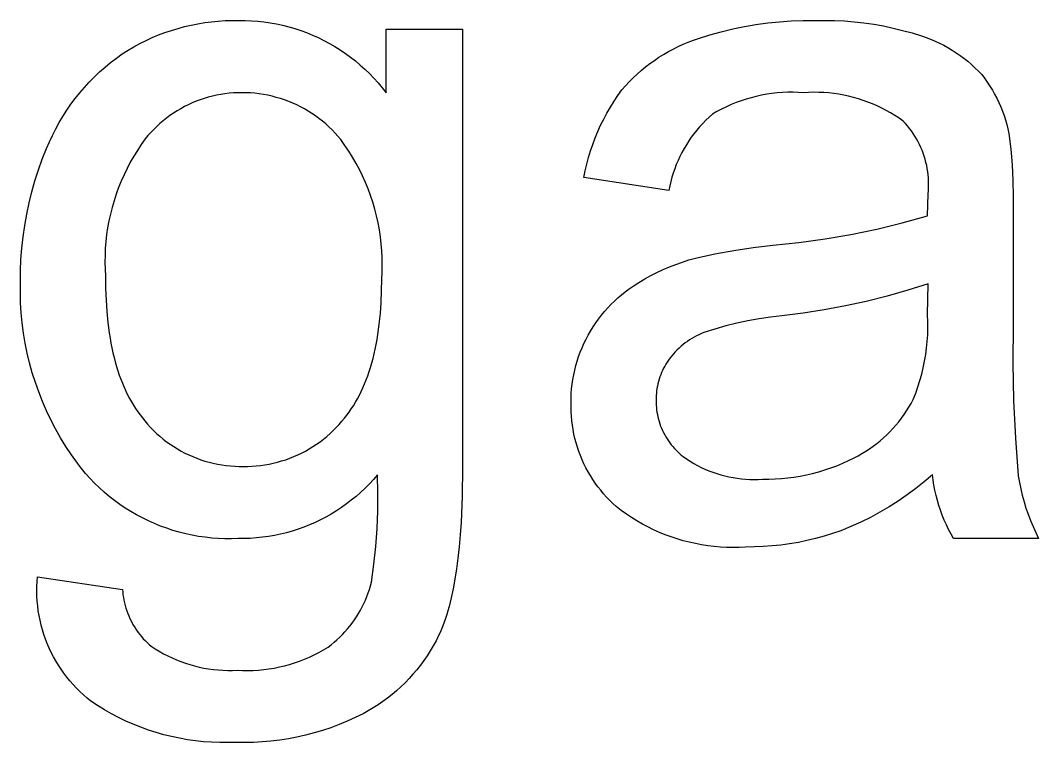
# Model space of a CAD drawing. Header units: millimetres. Extents: x 0 to 4030, y 0 to 2816.
# Drawn here: x 3199.38 to 3240.81, y 169.07 to 198.48 of the extents above; entities that cross this region are included whole.
import ezdxf

# ---------------------------------------------------------------- set-up
doc = ezdxf.new("R2010")
doc.units = ezdxf.units.MM
doc.header["$MEASUREMENT"] = 0
doc.layers.add('Domyślny', color=7, linetype='Continuous', true_color=0x000000)

msp = doc.modelspace()

# ---------------------------------------------------------------- linework, layer by layer
at = {"layer": 'Domyślny'}
for p, q in [((3207.155, 198.429), (3207.432, 198.455)), ((3207.432, 198.455), (3207.71, 198.472)), ((3207.71, 198.472), (3207.988, 198.48)), ((3207.988, 198.48), (3208.266, 198.478)), ((3208.266, 198.478), (3208.523, 198.478)), ((3208.523, 198.478), (3208.779, 198.468)), ((3208.779, 198.468), (3209.035, 198.449)), ((3209.035, 198.449), (3209.29, 198.422)), ((3230.261, 198.43), (3230.741, 198.463)), ((3230.741, 198.463), (3231.221, 198.479)), ((3231.221, 198.479), (3231.702, 198.478)), ((3231.702, 198.478), (3232.103, 198.485)), ((3232.103, 198.485), (3232.503, 198.478)), ((3232.503, 198.478), (3232.903, 198.459)), ((3232.903, 198.459), (3233.302, 198.427)), ((3205.262, 197.988), (3205.526, 198.078)), ((3205.526, 198.078), (3205.792, 198.159)), ((3205.792, 198.159), (3206.06, 198.232)), ((3206.06, 198.232), (3206.331, 198.295)), ((3206.331, 198.295), (3206.604, 198.349)), ((3206.604, 198.349), (3206.879, 198.394)), ((3206.879, 198.394), (3207.155, 198.429)), ((3209.29, 198.422), (3209.543, 198.385)), ((3209.543, 198.385), (3209.796, 198.34)), ((3209.796, 198.34), (3210.046, 198.286)), ((3210.046, 198.286), (3210.295, 198.223)), ((3210.295, 198.223), (3210.541, 198.152)), ((3210.541, 198.152), (3210.785, 198.072)), ((3210.785, 198.072), (3211.026, 197.984)), ((3214.254, 195.539), (3214.254, 198.132)), ((3214.254, 198.132), (3217.366, 198.132)), ((3217.366, 198.132), (3217.366, 180.27)), ((3227.431, 197.891), (3227.894, 198.021)), ((3227.894, 198.021), (3228.361, 198.136)), ((3228.361, 198.136), (3228.832, 198.234)), ((3228.832, 198.234), (3229.306, 198.316)), ((3229.306, 198.316), (3229.782, 198.381)), ((3229.782, 198.381), (3230.261, 198.43)), ((3233.302, 198.427), (3233.7, 198.383)), ((3233.7, 198.383), (3234.096, 198.326)), ((3234.096, 198.326), (3234.49, 198.256)), ((3234.49, 198.256), (3234.882, 198.173)), ((3234.882, 198.173), (3235.271, 198.078)), ((3235.271, 198.078), (3235.657, 197.971)), ((3204.244, 197.541), (3204.493, 197.665)), ((3204.493, 197.665), (3204.746, 197.782)), ((3204.746, 197.782), (3205.002, 197.889)), ((3205.002, 197.889), (3205.262, 197.988)), ((3211.026, 197.984), (3211.263, 197.887)), ((3211.263, 197.887), (3211.497, 197.782)), ((3211.497, 197.782), (3211.727, 197.669)), ((3211.727, 197.669), (3211.953, 197.548)), ((3226.551, 197.594), (3226.761, 197.673)), ((3226.761, 197.673), (3226.973, 197.745)), ((3226.973, 197.745), (3227.431, 197.891)), ((3235.657, 197.971), (3236.039, 197.851)), ((3236.039, 197.851), (3236.225, 197.788)), ((3236.225, 197.788), (3236.408, 197.717)), ((3236.408, 197.717), (3236.589, 197.641)), ((3236.589, 197.641), (3236.768, 197.558)), ((3203.524, 197.118), (3203.759, 197.267)), ((3203.759, 197.267), (3203.999, 197.408)), ((3203.999, 197.408), (3204.244, 197.541)), ((3211.953, 197.548), (3212.175, 197.42)), ((3212.175, 197.42), (3212.392, 197.283)), ((3212.392, 197.283), (3212.604, 197.139)), ((3225.548, 197.098), (3225.742, 197.21)), ((3225.742, 197.21), (3225.939, 197.316)), ((3225.939, 197.316), (3226.14, 197.415)), ((3226.14, 197.415), (3226.344, 197.508)), ((3226.344, 197.508), (3226.551, 197.594)), ((3236.768, 197.558), (3236.943, 197.47)), ((3236.943, 197.47), (3237.115, 197.375)), ((3237.115, 197.375), (3237.284, 197.274)), ((3237.284, 197.274), (3237.449, 197.168)), ((3203.051, 196.767), (3203.285, 196.947)), ((3203.285, 196.947), (3203.524, 197.118)), ((3212.604, 197.139), (3212.811, 196.988)), ((3212.811, 196.988), (3213.013, 196.83)), ((3213.013, 196.83), (3213.209, 196.664)), ((3224.99, 196.724), (3225.172, 196.855)), ((3225.172, 196.855), (3225.358, 196.979)), ((3225.358, 196.979), (3225.548, 197.098)), ((3237.449, 197.168), (3237.611, 197.056)), ((3237.611, 197.056), (3237.768, 196.939)), ((3237.768, 196.939), (3237.922, 196.816)), ((3237.922, 196.816), (3238.071, 196.688)), ((3202.39, 196.182), (3202.604, 196.385)), ((3202.604, 196.385), (3202.824, 196.58)), ((3202.824, 196.58), (3203.051, 196.767)), ((3213.209, 196.664), (3213.399, 196.492)), ((3213.399, 196.492), (3213.583, 196.314)), ((3224.472, 196.296), (3224.64, 196.444)), ((3224.64, 196.444), (3224.813, 196.587)), ((3224.813, 196.587), (3224.99, 196.724)), ((3238.071, 196.688), (3238.216, 196.555)), ((3238.216, 196.555), (3238.356, 196.417)), ((3238.356, 196.417), (3238.491, 196.275)), ((3201.984, 195.755), (3202.184, 195.972)), ((3202.184, 195.972), (3202.39, 196.182)), ((3213.583, 196.314), (3213.761, 196.129)), ((3213.761, 196.129), (3213.932, 195.938)), ((3223.999, 195.82), (3224.152, 195.984)), ((3224.152, 195.984), (3224.309, 196.143)), ((3224.309, 196.143), (3224.472, 196.296)), ((3238.491, 196.275), (3238.607, 196.124)), ((3238.607, 196.124), (3238.717, 195.968)), ((3238.717, 195.968), (3238.822, 195.81)), ((3201.793, 195.532), (3201.984, 195.755)), ((3208.22, 195.536), (3208.046, 195.528)), ((3208.393, 195.539), (3208.22, 195.536)), ((3208.57, 195.536), (3208.393, 195.539)), ((3208.747, 195.527), (3208.57, 195.536)), ((3213.932, 195.938), (3214.096, 195.741)), ((3214.096, 195.741), (3214.254, 195.539)), ((3223.688, 195.423), (3223.852, 195.651)), ((3223.852, 195.651), (3223.999, 195.82)), ((3230.383, 195.544), (3230.168, 195.527)), ((3230.598, 195.554), (3230.383, 195.544)), ((3230.813, 195.556), (3230.598, 195.554)), ((3231.028, 195.551), (3230.813, 195.556)), ((3231.243, 195.539), (3231.028, 195.551)), ((3231.448, 195.55), (3231.243, 195.539)), ((3231.653, 195.555), (3231.448, 195.55)), ((3231.858, 195.553), (3231.653, 195.555)), ((3232.063, 195.544), (3231.858, 195.553)), ((3232.267, 195.528), (3232.063, 195.544)), ((3238.822, 195.81), (3238.922, 195.647)), ((3238.922, 195.647), (3239.016, 195.481)), ((3201.433, 195.065), (3201.609, 195.302)), ((3201.609, 195.302), (3201.793, 195.532)), ((3206.369, 195.12), (3206.211, 195.048)), ((3206.529, 195.187), (3206.369, 195.12)), ((3206.691, 195.248), (3206.529, 195.187)), ((3206.856, 195.303), (3206.691, 195.248)), ((3207.022, 195.353), (3206.856, 195.303)), ((3207.19, 195.397), (3207.022, 195.353)), ((3207.359, 195.435), (3207.19, 195.397)), ((3207.53, 195.467), (3207.359, 195.435)), ((3207.701, 195.493), (3207.53, 195.467)), ((3207.874, 195.514), (3207.701, 195.493)), ((3208.046, 195.528), (3207.874, 195.514)), ((3208.923, 195.513), (3208.747, 195.527)), ((3209.099, 195.492), (3208.923, 195.513)), ((3209.274, 195.465), (3209.099, 195.492)), ((3209.448, 195.432), (3209.274, 195.465)), ((3209.621, 195.394), (3209.448, 195.432)), ((3209.792, 195.349), (3209.621, 195.394)), ((3209.962, 195.299), (3209.792, 195.349)), ((3210.13, 195.242), (3209.962, 195.299)), ((3210.296, 195.18), (3210.13, 195.242)), ((3210.459, 195.113), (3210.296, 195.18)), ((3223.384, 194.952), (3223.532, 195.19)), ((3223.532, 195.19), (3223.688, 195.423)), ((3228.498, 195.133), (3228.299, 195.052)), ((3228.7, 195.207), (3228.498, 195.133)), ((3228.905, 195.274), (3228.7, 195.207)), ((3229.111, 195.334), (3228.905, 195.274)), ((3229.32, 195.387), (3229.111, 195.334)), ((3229.53, 195.433), (3229.32, 195.387)), ((3229.742, 195.472), (3229.53, 195.433)), ((3229.955, 195.503), (3229.742, 195.472)), ((3230.168, 195.527), (3229.955, 195.503)), ((3232.471, 195.505), (3232.267, 195.528)), ((3232.674, 195.475), (3232.471, 195.505)), ((3232.876, 195.439), (3232.674, 195.475)), ((3233.076, 195.396), (3232.876, 195.439)), ((3233.275, 195.346), (3233.076, 195.396)), ((3233.473, 195.289), (3233.275, 195.346)), ((3233.668, 195.226), (3233.473, 195.289)), ((3233.861, 195.157), (3233.668, 195.226)), ((3234.051, 195.081), (3233.861, 195.157)), ((3239.016, 195.481), (3239.104, 195.313)), ((3239.104, 195.313), (3239.186, 195.141)), ((3239.186, 195.141), (3239.263, 194.966)), ((3201.107, 194.575), (3201.266, 194.823)), ((3201.266, 194.823), (3201.433, 195.065)), ((3205.608, 194.706), (3205.465, 194.607)), ((3205.754, 194.799), (3205.608, 194.706)), ((3205.904, 194.887), (3205.754, 194.799)), ((3206.056, 194.97), (3205.904, 194.887)), ((3206.211, 195.048), (3206.056, 194.97)), ((3210.62, 195.039), (3210.459, 195.113)), ((3210.779, 194.961), (3210.62, 195.039)), ((3210.935, 194.876), (3210.779, 194.961)), ((3211.088, 194.787), (3210.935, 194.876)), ((3211.237, 194.692), (3211.088, 194.787)), ((3223.111, 194.462), (3223.243, 194.709)), ((3223.243, 194.709), (3223.384, 194.952)), ((3227.719, 194.769), (3227.532, 194.662)), ((3227.909, 194.87), (3227.719, 194.769)), ((3228.102, 194.964), (3227.909, 194.87)), ((3228.299, 195.052), (3228.102, 194.964)), ((3234.239, 194.998), (3234.051, 195.081)), ((3234.424, 194.91), (3234.239, 194.998)), ((3234.606, 194.815), (3234.424, 194.91)), ((3234.784, 194.714), (3234.606, 194.815)), ((3234.96, 194.608), (3234.784, 194.714)), ((3239.263, 194.966), (3239.333, 194.789)), ((3239.333, 194.789), (3239.397, 194.61)), ((3200.815, 194.064), (3200.956, 194.322)), ((3200.956, 194.322), (3201.107, 194.575)), ((3205.19, 194.396), (3205.058, 194.283)), ((3205.325, 194.504), (3205.19, 194.396)), ((3205.465, 194.607), (3205.325, 194.504)), ((3211.383, 194.593), (3211.237, 194.692)), ((3211.526, 194.488), (3211.383, 194.593)), ((3211.665, 194.378), (3211.526, 194.488)), ((3211.801, 194.264), (3211.665, 194.378)), ((3222.986, 194.211), (3223.111, 194.462)), ((3227.265, 194.415), (3227.137, 194.285)), ((3227.396, 194.541), (3227.265, 194.415)), ((3227.532, 194.662), (3227.396, 194.541)), ((3235.131, 194.495), (3234.96, 194.608)), ((3235.299, 194.377), (3235.131, 194.495)), ((3235.386, 194.282), (3235.299, 194.377)), ((3239.397, 194.61), (3239.455, 194.429)), ((3239.455, 194.429), (3239.507, 194.246)), ((3200.682, 193.801), (3200.815, 194.064)), ((3204.686, 193.919), (3204.571, 193.789)), ((3204.806, 194.045), (3204.686, 193.919)), ((3204.93, 194.166), (3204.806, 194.045)), ((3205.058, 194.283), (3204.93, 194.166)), ((3211.932, 194.145), (3211.801, 194.264)), ((3212.059, 194.022), (3211.932, 194.145)), ((3212.182, 193.894), (3212.059, 194.022)), ((3212.3, 193.763), (3212.182, 193.894)), ((3222.763, 193.696), (3222.871, 193.955)), ((3222.871, 193.955), (3222.986, 194.211)), ((3226.896, 194.012), (3226.783, 193.87)), ((3227.014, 194.151), (3226.896, 194.012)), ((3227.137, 194.285), (3227.014, 194.151)), ((3235.471, 194.185), (3235.386, 194.282)), ((3235.551, 194.084), (3235.471, 194.185)), ((3235.629, 193.981), (3235.551, 194.084)), ((3235.702, 193.875), (3235.629, 193.981)), ((3239.507, 194.246), (3239.553, 194.061)), ((3239.553, 194.061), (3239.592, 193.874)), ((3200.444, 193.262), (3200.558, 193.534)), ((3200.558, 193.534), (3200.682, 193.801)), ((3204.461, 193.655), (3204.296, 193.425)), ((3204.571, 193.789), (3204.461, 193.655)), ((3212.414, 193.627), (3212.3, 193.763)), ((3212.583, 193.394), (3212.414, 193.627)), ((3222.664, 193.434), (3222.763, 193.696)), ((3226.571, 193.574), (3226.473, 193.42)), ((3226.674, 193.724), (3226.571, 193.574)), ((3226.783, 193.87), (3226.674, 193.724)), ((3235.772, 193.767), (3235.702, 193.875)), ((3235.838, 193.656), (3235.772, 193.767)), ((3235.901, 193.543), (3235.838, 193.656)), ((3235.959, 193.428), (3235.901, 193.543)), ((3239.592, 193.874), (3239.669, 193.237)), ((3200.272, 192.829), (3200.444, 193.262)), ((3204.139, 193.189), (3203.991, 192.948)), ((3204.296, 193.425), (3204.139, 193.189)), ((3212.744, 193.155), (3212.583, 193.394)), ((3212.896, 192.911), (3212.744, 193.155)), ((3222.493, 192.9), (3222.574, 193.168)), ((3222.574, 193.168), (3222.664, 193.434)), ((3226.292, 193.104), (3226.21, 192.942)), ((3226.38, 193.264), (3226.292, 193.104)), ((3226.473, 193.42), (3226.38, 193.264)), ((3236.013, 193.311), (3235.959, 193.428)), ((3236.063, 193.192), (3236.013, 193.311)), ((3236.109, 193.071), (3236.063, 193.192)), ((3236.151, 192.949), (3236.109, 193.071)), ((3239.669, 193.237), (3239.726, 192.598)), ((3200.115, 192.391), (3200.272, 192.829)), ((3203.851, 192.703), (3203.719, 192.452)), ((3203.991, 192.948), (3203.851, 192.703)), ((3213.041, 192.662), (3212.896, 192.911)), ((3213.176, 192.408), (3213.041, 192.662)), ((3222.42, 192.629), (3222.493, 192.9)), ((3226.134, 192.777), (3226.063, 192.609)), ((3226.21, 192.942), (3226.134, 192.777)), ((3236.188, 192.826), (3236.151, 192.949)), ((3236.221, 192.701), (3236.188, 192.826)), ((3236.25, 192.576), (3236.221, 192.701)), ((3199.972, 191.948), (3200.115, 192.391)), ((3203.719, 192.452), (3203.595, 192.197)), ((3213.303, 192.15), (3213.176, 192.408)), ((3222.303, 192.08), (3222.357, 192.355)), ((3222.357, 192.355), (3222.42, 192.629)), ((3225.938, 192.267), (3225.885, 192.093)), ((3225.998, 192.439), (3225.938, 192.267)), ((3226.063, 192.609), (3225.998, 192.439)), ((3236.275, 192.449), (3236.25, 192.576)), ((3236.295, 192.321), (3236.275, 192.449)), ((3236.31, 192.193), (3236.295, 192.321)), ((3239.726, 192.598), (3239.761, 191.958)), ((3199.845, 191.5), (3199.972, 191.948)), ((3203.481, 191.939), (3203.375, 191.676)), ((3203.595, 192.197), (3203.481, 191.939)), ((3213.421, 191.887), (3213.303, 192.15)), ((3213.53, 191.62), (3213.421, 191.887)), ((3225.761, 191.561), (3222.303, 192.08)), ((3225.838, 191.917), (3225.796, 191.74)), ((3225.885, 192.093), (3225.838, 191.917)), ((3236.321, 192.065), (3236.31, 192.193)), ((3236.328, 191.936), (3236.321, 192.065)), ((3236.327, 191.678), (3236.33, 191.807)), ((3236.33, 191.807), (3236.328, 191.936)), ((3239.761, 191.958), (3239.775, 191.317)), ((3199.733, 191.048), (3199.845, 191.5)), ((3203.278, 191.41), (3203.19, 191.141)), ((3203.375, 191.676), (3203.278, 191.41)), ((3213.63, 191.35), (3213.53, 191.62)), ((3225.796, 191.74), (3225.761, 191.561)), ((3236.29, 190.524), (3236.309, 191.421)), ((3236.309, 191.421), (3236.32, 191.549)), ((3236.32, 191.549), (3236.327, 191.678)), ((3199.636, 190.592), (3199.733, 191.048)), ((3203.19, 191.141), (3203.111, 190.869)), ((3213.721, 191.077), (3213.63, 191.35)), ((3213.802, 190.801), (3213.721, 191.077)), ((3239.775, 191.317), (3239.768, 190.675)), ((3199.555, 190.134), (3199.636, 190.592)), ((3203.041, 190.595), (3202.981, 190.318)), ((3203.111, 190.869), (3203.041, 190.595)), ((3213.873, 190.522), (3213.802, 190.801)), ((3239.768, 190.675), (3239.768, 186.077)), ((3202.981, 190.318), (3202.93, 190.04)), ((3213.935, 190.241), (3213.873, 190.522)), ((3213.988, 189.958), (3213.935, 190.241)), ((3234.218, 189.988), (3235.258, 190.239)), ((3235.258, 190.239), (3236.29, 190.524)), ((3199.489, 189.672), (3199.555, 190.134)), ((3202.889, 189.76), (3202.857, 189.479)), ((3202.93, 190.04), (3202.889, 189.76)), ((3214.03, 189.673), (3213.988, 189.958)), ((3232.114, 189.589), (3233.169, 189.771)), ((3233.169, 189.771), (3234.218, 189.988)), ((3199.439, 189.209), (3199.489, 189.672)), ((3202.857, 189.479), (3202.835, 189.197)), ((3214.063, 189.387), (3214.03, 189.673)), ((3214.086, 189.1), (3214.063, 189.387)), ((3229.198, 189.233), (3229.989, 189.327)), ((3229.989, 189.327), (3231.054, 189.44)), ((3231.054, 189.44), (3232.114, 189.589)), ((3199.404, 188.745), (3199.439, 189.209)), ((3202.822, 188.914), (3202.819, 188.631)), ((3202.835, 189.197), (3202.822, 188.914)), ((3214.1, 188.812), (3214.086, 189.1)), ((3226.847, 188.803), (3227.626, 188.971)), ((3227.626, 188.971), (3228.41, 189.115)), ((3228.41, 189.115), (3229.198, 189.233)), ((3199.385, 188.28), (3199.404, 188.745)), ((3202.819, 188.631), (3202.825, 188.348)), ((3214.097, 188.236), (3214.103, 188.524)), ((3214.103, 188.524), (3214.1, 188.812)), ((3225.787, 188.446), (3226.048, 188.548)), ((3226.048, 188.548), (3226.312, 188.642)), ((3226.312, 188.642), (3226.578, 188.727)), ((3226.578, 188.727), (3226.847, 188.803)), ((3199.382, 187.814), (3199.385, 188.28)), ((3202.825, 188.348), (3202.841, 188.065)), ((3214.081, 187.949), (3214.097, 188.236)), ((3224.783, 187.957), (3225.028, 188.091)), ((3225.028, 188.091), (3225.277, 188.218)), ((3225.277, 188.218), (3225.53, 188.336)), ((3225.53, 188.336), (3225.787, 188.446)), ((3199.379, 187.4), (3199.382, 187.814)), ((3202.841, 188.065), (3202.847, 187.569)), ((3214.074, 187.465), (3214.081, 187.949)), ((3224.146, 187.552), (3224.306, 187.664)), ((3224.306, 187.664), (3224.542, 187.814)), ((3224.542, 187.814), (3224.783, 187.957)), ((3236.309, 187.757), (3235.479, 187.493)), ((3236.29, 186.493), (3236.309, 187.757)), ((3199.389, 186.987), (3199.379, 187.4)), ((3202.847, 187.569), (3202.866, 187.09)), ((3214.055, 186.997), (3214.074, 187.465)), ((3223.689, 187.186), (3223.837, 187.313)), ((3223.837, 187.313), (3223.99, 187.435)), ((3223.99, 187.435), (3224.146, 187.552)), ((3234.64, 187.254), (3233.795, 187.042)), ((3235.479, 187.493), (3234.64, 187.254)), ((3199.415, 186.574), (3199.389, 186.987)), ((3202.866, 187.09), (3202.897, 186.628)), ((3214.024, 186.545), (3214.055, 186.997)), ((3223.273, 186.774), (3223.407, 186.916)), ((3223.407, 186.916), (3223.546, 187.053)), ((3223.546, 187.053), (3223.689, 187.186)), ((3232.943, 186.856), (3232.086, 186.696)), ((3233.795, 187.042), (3232.943, 186.856)), ((3199.454, 186.162), (3199.415, 186.574)), ((3202.897, 186.628), (3202.941, 186.183)), ((3213.979, 186.11), (3214.024, 186.545)), ((3222.901, 186.322), (3223.02, 186.477)), ((3223.02, 186.477), (3223.144, 186.628)), ((3223.144, 186.628), (3223.273, 186.774)), ((3230.36, 186.458), (3229.897, 186.404)), ((3231.225, 186.563), (3230.36, 186.458)), ((3232.086, 186.696), (3231.225, 186.563)), ((3236.3, 186.222), (3236.29, 186.493)), ((3199.508, 185.752), (3199.454, 186.162)), ((3202.941, 186.183), (3202.997, 185.755)), ((3213.923, 185.692), (3213.979, 186.11)), ((3222.68, 186), (3222.788, 186.163)), ((3222.788, 186.163), (3222.901, 186.322)), ((3228.074, 186.039), (3227.626, 185.911)), ((3228.525, 186.152), (3228.074, 186.039)), ((3228.98, 186.251), (3228.525, 186.152)), ((3229.437, 186.335), (3228.98, 186.251)), ((3229.897, 186.404), (3229.437, 186.335)), ((3236.301, 185.951), (3236.3, 186.222)), ((3239.768, 186.077), (3239.753, 184.54)), ((3199.576, 185.344), (3199.508, 185.752)), ((3202.997, 185.755), (3203.03, 185.548)), ((3213.889, 185.488), (3213.923, 185.692)), ((3222.391, 185.496), (3222.481, 185.665)), ((3222.481, 185.665), (3222.577, 185.834)), ((3222.577, 185.834), (3222.68, 186)), ((3226.886, 185.636), (3226.79, 185.585)), ((3226.984, 185.684), (3226.886, 185.636)), ((3227.083, 185.728), (3226.984, 185.684)), ((3227.184, 185.769), (3227.083, 185.728)), ((3227.626, 185.911), (3227.184, 185.769)), ((3236.274, 185.41), (3236.292, 185.68)), ((3236.292, 185.68), (3236.301, 185.951)), ((3199.658, 184.938), (3199.576, 185.344)), ((3203.03, 185.548), (3203.066, 185.345)), ((3203.066, 185.345), (3203.105, 185.146)), ((3213.813, 185.094), (3213.853, 185.289)), ((3213.853, 185.289), (3213.889, 185.488)), ((3222.228, 185.149), (3222.307, 185.323)), ((3222.307, 185.323), (3222.391, 185.496)), ((3226.257, 185.212), (3226.176, 185.14)), ((3226.34, 185.282), (3226.257, 185.212)), ((3226.426, 185.349), (3226.34, 185.282)), ((3226.514, 185.412), (3226.426, 185.349)), ((3226.604, 185.473), (3226.514, 185.412)), ((3226.696, 185.531), (3226.604, 185.473)), ((3226.79, 185.585), (3226.696, 185.531)), ((3236.247, 185.14), (3236.274, 185.41)), ((3199.754, 184.536), (3199.658, 184.938)), ((3203.105, 185.146), (3203.147, 184.951)), ((3203.147, 184.951), (3203.192, 184.761)), ((3213.725, 184.716), (3213.771, 184.903)), ((3213.771, 184.903), (3213.813, 185.094)), ((3222.031, 184.609), (3222.09, 184.791)), ((3222.09, 184.791), (3222.156, 184.971)), ((3222.156, 184.971), (3222.228, 185.149)), ((3225.879, 184.823), (3225.812, 184.738)), ((3225.949, 184.906), (3225.879, 184.823)), ((3226.022, 184.986), (3225.949, 184.906)), ((3226.098, 185.064), (3226.022, 184.986)), ((3226.176, 185.14), (3226.098, 185.064)), ((3236.165, 184.604), (3236.211, 184.871)), ((3236.211, 184.871), (3236.247, 185.14)), ((3199.865, 184.137), (3199.754, 184.536)), ((3203.192, 184.761), (3203.241, 184.574)), ((3203.241, 184.574), (3203.292, 184.392)), ((3203.292, 184.392), (3203.347, 184.215)), ((3213.568, 184.18), (3213.624, 184.355)), ((3213.624, 184.355), (3213.676, 184.533)), ((3213.676, 184.533), (3213.725, 184.716)), ((3221.93, 184.24), (3221.977, 184.425)), ((3221.977, 184.425), (3222.031, 184.609)), ((3225.594, 184.404), (3225.549, 184.319)), ((3225.643, 184.488), (3225.594, 184.404)), ((3225.694, 184.57), (3225.643, 184.488)), ((3225.747, 184.65), (3225.694, 184.57)), ((3225.812, 184.738), (3225.747, 184.65)), ((3236.111, 184.339), (3236.165, 184.604)), ((3239.753, 184.54), (3239.783, 183.003)), ((3199.989, 183.743), (3199.865, 184.137)), ((3203.347, 184.215), (3203.405, 184.041)), ((3203.405, 184.041), (3203.466, 183.872)), ((3213.448, 183.843), (3213.51, 184.01)), ((3213.51, 184.01), (3213.568, 184.18)), ((3221.856, 183.864), (3221.89, 184.052)), ((3221.89, 184.052), (3221.93, 184.24)), ((3225.398, 183.964), (3225.368, 183.872)), ((3225.431, 184.054), (3225.398, 183.964)), ((3225.468, 184.144), (3225.431, 184.054)), ((3225.507, 184.232), (3225.468, 184.144)), ((3225.549, 184.319), (3225.507, 184.232)), ((3235.975, 183.814), (3236.047, 184.075)), ((3236.047, 184.075), (3236.111, 184.339)), ((3200.126, 183.353), (3199.989, 183.743)), ((3203.466, 183.872), (3203.53, 183.707)), ((3203.53, 183.707), (3203.597, 183.547)), ((3203.597, 183.547), (3203.667, 183.39)), ((3213.244, 183.369), (3213.315, 183.523)), ((3213.315, 183.523), (3213.383, 183.681)), ((3213.383, 183.681), (3213.448, 183.843)), ((3221.807, 183.484), (3221.828, 183.674)), ((3221.828, 183.674), (3221.856, 183.864)), ((3225.297, 183.591), (3225.279, 183.496)), ((3225.317, 183.686), (3225.297, 183.591)), ((3225.341, 183.779), (3225.317, 183.686)), ((3225.368, 183.872), (3225.341, 183.779)), ((3235.803, 183.3), (3235.893, 183.556)), ((3235.893, 183.556), (3235.975, 183.814)), ((3200.278, 182.967), (3200.126, 183.353)), ((3203.667, 183.39), (3203.741, 183.238)), ((3203.741, 183.238), (3203.817, 183.09)), ((3213.092, 183.073), (3213.17, 183.219)), ((3213.17, 183.219), (3213.244, 183.369)), ((3221.785, 183.102), (3221.793, 183.293)), ((3221.793, 183.293), (3221.807, 183.484)), ((3225.243, 183.112), (3225.242, 183.015)), ((3225.247, 183.208), (3225.243, 183.112)), ((3225.255, 183.305), (3225.247, 183.208)), ((3225.265, 183.401), (3225.255, 183.305)), ((3225.279, 183.496), (3225.265, 183.401)), ((3235.704, 183.048), (3235.803, 183.3)), ((3200.442, 182.588), (3200.278, 182.967)), ((3203.817, 183.09), (3203.897, 182.947)), ((3203.897, 182.947), (3203.98, 182.808)), ((3203.98, 182.808), (3204.065, 182.673)), ((3212.841, 182.659), (3212.928, 182.793)), ((3212.928, 182.793), (3213.011, 182.931)), ((3213.011, 182.931), (3213.092, 183.073)), ((3221.782, 182.727), (3221.784, 182.91)), ((3221.786, 182.544), (3221.782, 182.727)), ((3221.784, 182.91), (3221.785, 183.102)), ((3225.242, 183.015), (3225.243, 182.918)), ((3225.243, 182.918), (3225.246, 182.82)), ((3225.246, 182.82), (3225.253, 182.723)), ((3225.253, 182.723), (3225.264, 182.625)), ((3235.432, 182.578), (3235.528, 182.732)), ((3235.528, 182.732), (3235.618, 182.888)), ((3235.618, 182.888), (3235.704, 183.048)), ((3239.783, 183.003), (3239.858, 181.468)), ((3200.62, 182.214), (3200.442, 182.588)), ((3204.065, 182.673), (3204.154, 182.542)), ((3204.154, 182.542), (3204.247, 182.415)), ((3204.247, 182.415), (3204.342, 182.293)), ((3204.342, 182.293), (3204.44, 182.175)), ((3212.461, 182.166), (3212.561, 182.283)), ((3212.561, 182.283), (3212.657, 182.404)), ((3212.657, 182.404), (3212.75, 182.53)), ((3212.75, 182.53), (3212.841, 182.659)), ((3221.796, 182.362), (3221.786, 182.544)), ((3221.813, 182.179), (3221.796, 182.362)), ((3225.264, 182.625), (3225.278, 182.529)), ((3225.278, 182.529), (3225.294, 182.433)), ((3225.294, 182.433), (3225.315, 182.337)), ((3225.315, 182.337), (3225.338, 182.242)), ((3235.114, 182.138), (3235.225, 182.282)), ((3235.225, 182.282), (3235.331, 182.428)), ((3235.331, 182.428), (3235.432, 182.578)), ((3200.81, 181.847), (3200.62, 182.214)), ((3204.44, 182.175), (3204.554, 182.041)), ((3204.554, 182.041), (3204.673, 181.911)), ((3204.673, 181.911), (3204.796, 181.786)), ((3212.104, 181.779), (3212.227, 181.904)), ((3212.227, 181.904), (3212.346, 182.033)), ((3212.346, 182.033), (3212.461, 182.166)), ((3221.835, 181.998), (3221.813, 182.179)), ((3221.864, 181.817), (3221.835, 181.998)), ((3225.338, 182.242), (3225.365, 182.148)), ((3225.365, 182.148), (3225.395, 182.055)), ((3225.395, 182.055), (3225.428, 181.963)), ((3225.428, 181.963), (3225.464, 181.873)), ((3225.464, 181.873), (3225.503, 181.783)), ((3234.754, 181.732), (3234.879, 181.864)), ((3234.879, 181.864), (3234.999, 181.999)), ((3234.999, 181.999), (3235.114, 182.138)), ((3201.013, 181.487), (3200.81, 181.847)), ((3201.229, 181.134), (3201.013, 181.487)), ((3204.796, 181.786), (3204.923, 181.664)), ((3204.923, 181.664), (3205.054, 181.548)), ((3205.054, 181.548), (3205.189, 181.435)), ((3211.709, 181.431), (3211.844, 181.543)), ((3211.844, 181.543), (3211.976, 181.659)), ((3211.976, 181.659), (3212.104, 181.779)), ((3221.899, 181.638), (3221.864, 181.817)), ((3221.94, 181.46), (3221.899, 181.638)), ((3221.987, 181.283), (3221.94, 181.46)), ((3225.503, 181.783), (3225.546, 181.695)), ((3225.546, 181.695), (3225.591, 181.608)), ((3225.591, 181.608), (3225.639, 181.523)), ((3225.639, 181.523), (3225.69, 181.44)), ((3234.356, 181.363), (3234.493, 181.482)), ((3234.493, 181.482), (3234.626, 181.605)), ((3234.626, 181.605), (3234.754, 181.732)), ((3239.858, 181.468), (3239.977, 179.935)), ((3201.457, 180.788), (3201.229, 181.134)), ((3205.189, 181.435), (3205.328, 181.328)), ((3205.328, 181.328), (3205.471, 181.225)), ((3205.471, 181.225), (3205.617, 181.128)), ((3205.617, 181.128), (3205.767, 181.035)), ((3205.767, 181.035), (3205.919, 180.948)), ((3210.978, 180.947), (3211.13, 181.034)), ((3211.13, 181.034), (3211.28, 181.126)), ((3211.28, 181.126), (3211.426, 181.223)), ((3211.426, 181.223), (3211.569, 181.325)), ((3211.569, 181.325), (3211.709, 181.431)), ((3222.039, 181.108), (3221.987, 181.283)), ((3222.098, 180.934), (3222.039, 181.108)), ((3225.69, 181.44), (3225.744, 181.359)), ((3225.744, 181.359), (3225.8, 181.279)), ((3225.8, 181.279), (3225.86, 181.201)), ((3225.86, 181.201), (3225.921, 181.126)), ((3225.921, 181.126), (3225.986, 181.052)), ((3225.986, 181.052), (3226.053, 180.981)), ((3233.773, 180.936), (3233.924, 181.036)), ((3233.924, 181.036), (3234.072, 181.14)), ((3234.072, 181.14), (3234.216, 181.249)), ((3234.216, 181.249), (3234.356, 181.363)), ((3201.697, 180.451), (3201.457, 180.788)), ((3205.919, 180.948), (3206.075, 180.866)), ((3206.075, 180.866), (3206.233, 180.789)), ((3206.233, 180.789), (3206.394, 180.718)), ((3206.394, 180.718), (3206.557, 180.653)), ((3206.557, 180.653), (3206.722, 180.593)), ((3210.175, 180.595), (3210.34, 180.654)), ((3210.34, 180.654), (3210.503, 180.719)), ((3210.503, 180.719), (3210.664, 180.79)), ((3210.664, 180.79), (3210.822, 180.866)), ((3210.822, 180.866), (3210.978, 180.947)), ((3222.163, 180.763), (3222.098, 180.934)), ((3222.233, 180.594), (3222.163, 180.763)), ((3226.053, 180.981), (3226.122, 180.912)), ((3226.122, 180.912), (3226.194, 180.846)), ((3226.194, 180.846), (3226.267, 180.782)), ((3226.267, 180.782), (3226.343, 180.72)), ((3226.343, 180.72), (3226.484, 180.623)), ((3226.484, 180.623), (3226.627, 180.53)), ((3233.069, 180.555), (3233.301, 180.669)), ((3233.301, 180.669), (3233.461, 180.753)), ((3233.461, 180.753), (3233.618, 180.842)), ((3233.618, 180.842), (3233.773, 180.936)), ((3201.862, 180.239), (3201.697, 180.451)), ((3202.034, 180.034), (3201.862, 180.239)), ((3206.722, 180.593), (3206.89, 180.539)), ((3206.89, 180.539), (3207.059, 180.491)), ((3207.059, 180.491), (3207.229, 180.449)), ((3207.229, 180.449), (3207.401, 180.413)), ((3207.401, 180.413), (3207.574, 180.382)), ((3207.574, 180.382), (3207.748, 180.358)), ((3207.748, 180.358), (3207.923, 180.34)), ((3207.923, 180.34), (3208.099, 180.328)), ((3208.099, 180.328), (3208.274, 180.322)), ((3208.274, 180.322), (3208.45, 180.322)), ((3208.45, 180.322), (3208.625, 180.322)), ((3208.625, 180.322), (3208.801, 180.329)), ((3208.801, 180.329), (3208.976, 180.341)), ((3208.976, 180.341), (3209.15, 180.36)), ((3209.15, 180.36), (3209.324, 180.384)), ((3209.324, 180.384), (3209.497, 180.415)), ((3209.497, 180.415), (3209.669, 180.451)), ((3209.669, 180.451), (3209.839, 180.493)), ((3209.839, 180.493), (3210.008, 180.541)), ((3210.008, 180.541), (3210.175, 180.595)), ((3217.366, 180.27), (3217.351, 179.108)), ((3222.309, 180.428), (3222.233, 180.594)), ((3222.39, 180.264), (3222.309, 180.428)), ((3222.477, 180.103), (3222.39, 180.264)), ((3226.627, 180.53), (3226.774, 180.442)), ((3226.774, 180.442), (3226.924, 180.36)), ((3226.924, 180.36), (3227.076, 180.283)), ((3227.076, 180.283), (3227.231, 180.211)), ((3227.231, 180.211), (3227.389, 180.145)), ((3232.109, 180.176), (3232.353, 180.259)), ((3232.353, 180.259), (3232.595, 180.35)), ((3232.595, 180.35), (3232.834, 180.448)), ((3232.834, 180.448), (3233.069, 180.555)), ((3202.213, 179.834), (3202.034, 180.034)), ((3202.399, 179.64), (3202.213, 179.834)), ((3213.908, 179.976), (3213.745, 179.788)), ((3213.928, 179.246), (3213.908, 179.976)), ((3222.569, 179.945), (3222.477, 180.103)), ((3222.667, 179.79), (3222.569, 179.945)), ((3222.769, 179.639), (3222.667, 179.79)), ((3227.389, 180.145), (3227.549, 180.084)), ((3227.549, 180.084), (3227.71, 180.029)), ((3227.71, 180.029), (3227.874, 179.979)), ((3227.874, 179.979), (3228.039, 179.935)), ((3228.039, 179.935), (3228.206, 179.897)), ((3228.206, 179.897), (3228.373, 179.864)), ((3228.373, 179.864), (3228.542, 179.838)), ((3228.542, 179.838), (3228.712, 179.817)), ((3228.712, 179.817), (3228.882, 179.803)), ((3228.882, 179.803), (3229.053, 179.794)), ((3229.053, 179.794), (3229.224, 179.791)), ((3229.224, 179.791), (3229.395, 179.794)), ((3229.395, 179.794), (3229.565, 179.803)), ((3229.565, 179.803), (3229.823, 179.802)), ((3229.823, 179.802), (3230.082, 179.81)), ((3230.082, 179.81), (3230.339, 179.827)), ((3230.339, 179.827), (3230.596, 179.851)), ((3230.596, 179.851), (3230.852, 179.885)), ((3230.852, 179.885), (3231.107, 179.926)), ((3231.107, 179.926), (3231.36, 179.976)), ((3231.36, 179.976), (3231.612, 180.035)), ((3231.612, 180.035), (3231.862, 180.101)), ((3231.862, 180.101), (3232.109, 180.176)), ((3236.482, 179.976), (3236.149, 179.691)), ((3236.509, 179.766), (3236.482, 179.976)), ((3239.977, 179.935), (3240.023, 179.67)), ((3202.592, 179.453), (3202.399, 179.64)), ((3202.792, 179.273), (3202.592, 179.453)), ((3213.402, 179.43), (3213.221, 179.261)), ((3213.577, 179.606), (3213.402, 179.43)), ((3213.745, 179.788), (3213.577, 179.606)), ((3222.877, 179.491), (3222.769, 179.639)), ((3222.99, 179.347), (3222.877, 179.491)), ((3235.805, 179.419), (3235.453, 179.159)), ((3236.149, 179.691), (3235.805, 179.419)), ((3236.543, 179.556), (3236.509, 179.766)), ((3236.583, 179.348), (3236.543, 179.556)), ((3240.023, 179.67), (3240.078, 179.406)), ((3240.078, 179.406), (3240.14, 179.144)), ((3202.997, 179.1), (3202.792, 179.273)), ((3203.208, 178.935), (3202.997, 179.1)), ((3213.035, 179.097), (3212.843, 178.94)), ((3213.221, 179.261), (3213.035, 179.097)), ((3213.924, 178.517), (3213.928, 179.246)), ((3217.351, 179.108), (3217.306, 178.033)), ((3223.107, 179.207), (3222.99, 179.347)), ((3223.229, 179.071), (3223.107, 179.207)), ((3223.356, 178.939), (3223.229, 179.071)), ((3235.453, 179.159), (3235.091, 178.911)), ((3236.631, 179.142), (3236.583, 179.348)), ((3236.684, 178.937), (3236.631, 179.142)), ((3240.14, 179.144), (3240.211, 178.884)), ((3203.425, 178.776), (3203.208, 178.935)), ((3203.647, 178.626), (3203.425, 178.776)), ((3203.875, 178.483), (3203.647, 178.626)), ((3212.444, 178.646), (3212.237, 178.51)), ((3212.646, 178.79), (3212.444, 178.646)), ((3212.843, 178.94), (3212.646, 178.79)), ((3223.487, 178.811), (3223.356, 178.939)), ((3223.622, 178.688), (3223.487, 178.811)), ((3223.825, 178.531), (3223.622, 178.688)), ((3234.722, 178.675), (3234.344, 178.453)), ((3235.091, 178.911), (3234.722, 178.675)), ((3236.745, 178.734), (3236.684, 178.937)), ((3236.812, 178.533), (3236.745, 178.734)), ((3240.211, 178.884), (3240.29, 178.626)), ((3240.29, 178.626), (3240.377, 178.371)), ((3204.107, 178.348), (3203.875, 178.483)), ((3204.344, 178.222), (3204.107, 178.348)), ((3204.585, 178.103), (3204.344, 178.222)), ((3211.59, 178.143), (3211.366, 178.036)), ((3211.81, 178.258), (3211.59, 178.143)), ((3212.025, 178.38), (3211.81, 178.258)), ((3212.237, 178.51), (3212.025, 178.38)), ((3213.895, 177.788), (3213.924, 178.517)), ((3224.033, 178.382), (3223.825, 178.531)), ((3224.246, 178.239), (3224.033, 178.382)), ((3224.464, 178.103), (3224.246, 178.239)), ((3233.959, 178.244), (3233.567, 178.049)), ((3234.344, 178.453), (3233.959, 178.244)), ((3236.885, 178.334), (3236.812, 178.533)), ((3236.965, 178.138), (3236.885, 178.334)), ((3237.051, 177.944), (3236.965, 178.138)), ((3240.377, 178.371), (3240.473, 178.119)), ((3204.83, 177.993), (3204.585, 178.103)), ((3205.079, 177.892), (3204.83, 177.993)), ((3205.331, 177.8), (3205.079, 177.892)), ((3205.586, 177.716), (3205.331, 177.8)), ((3210.675, 177.762), (3210.438, 177.687)), ((3210.908, 177.846), (3210.675, 177.762)), ((3211.139, 177.937), (3210.908, 177.846)), ((3211.366, 178.036), (3211.139, 177.937)), ((3213.841, 177.06), (3213.895, 177.788)), ((3217.306, 178.033), (3217.271, 177.529)), ((3224.686, 177.975), (3224.464, 178.103)), ((3224.912, 177.854), (3224.686, 177.975)), ((3225.142, 177.741), (3224.912, 177.854)), ((3225.376, 177.636), (3225.142, 177.741)), ((3233.168, 177.867), (3232.763, 177.699)), ((3233.567, 178.049), (3233.168, 177.867)), ((3237.144, 177.754), (3237.051, 177.944)), ((3237.242, 177.566), (3237.144, 177.754)), ((3240.473, 178.119), (3240.576, 177.87)), ((3240.576, 177.87), (3240.687, 177.624)), ((3205.844, 177.641), (3205.586, 177.716)), ((3206.104, 177.576), (3205.844, 177.641)), ((3206.366, 177.519), (3206.104, 177.576)), ((3206.631, 177.472), (3206.366, 177.519)), ((3206.897, 177.433), (3206.631, 177.472)), ((3207.164, 177.404), (3206.897, 177.433)), ((3207.431, 177.385), (3207.164, 177.404)), ((3207.7, 177.374), (3207.431, 177.385)), ((3207.968, 177.374), (3207.7, 177.374)), ((3208.237, 177.382), (3207.968, 177.374)), ((3208.484, 177.382), (3208.237, 177.382)), ((3208.732, 177.391), (3208.484, 177.382)), ((3208.98, 177.408), (3208.732, 177.391)), ((3209.226, 177.433), (3208.98, 177.408)), ((3209.472, 177.467), (3209.226, 177.433)), ((3209.716, 177.51), (3209.472, 177.467)), ((3209.959, 177.561), (3209.716, 177.51)), ((3210.2, 177.62), (3209.959, 177.561)), ((3210.438, 177.687), (3210.2, 177.62)), ((3217.271, 177.529), (3217.23, 177.046)), ((3225.613, 177.539), (3225.376, 177.636)), ((3225.854, 177.45), (3225.613, 177.539)), ((3226.097, 177.369), (3225.854, 177.45)), ((3226.343, 177.296), (3226.097, 177.369)), ((3231.731, 177.383), (3231.381, 177.299)), ((3232.079, 177.477), (3231.731, 177.383)), ((3232.423, 177.583), (3232.079, 177.477)), ((3232.763, 177.699), (3232.423, 177.583)), ((3237.347, 177.382), (3237.242, 177.566)), ((3240.805, 177.382), (3237.347, 177.382)), ((3240.687, 177.624), (3240.805, 177.382)), ((3213.762, 176.335), (3213.841, 177.06)), ((3217.23, 177.046), (3217.181, 176.586)), ((3226.591, 177.232), (3226.343, 177.296)), ((3226.841, 177.176), (3226.591, 177.232)), ((3227.093, 177.128), (3226.841, 177.176)), ((3227.347, 177.089), (3227.093, 177.128)), ((3227.601, 177.059), (3227.347, 177.089)), ((3227.857, 177.037), (3227.601, 177.059)), ((3228.113, 177.024), (3227.857, 177.037)), ((3228.369, 177.019), (3228.113, 177.024)), ((3228.626, 177.023), (3228.369, 177.019)), ((3228.882, 177.036), (3228.626, 177.023)), ((3229.241, 177.039), (3228.882, 177.036)), ((3229.601, 177.054), (3229.241, 177.039)), ((3229.96, 177.08), (3229.601, 177.054)), ((3230.318, 177.118), (3229.96, 177.08)), ((3230.674, 177.167), (3230.318, 177.118)), ((3231.029, 177.227), (3230.674, 177.167)), ((3231.381, 177.299), (3231.029, 177.227)), ((3217.181, 176.586), (3217.124, 176.147)), ((3213.659, 175.612), (3213.762, 176.335)), ((3217.124, 176.147), (3217.059, 175.731)), ((3200.059, 175.628), (3200.074, 175.826)), ((3200.074, 175.826), (3203.533, 175.307)), ((3217.059, 175.731), (3216.987, 175.336)), ((3200.048, 175.232), (3200.05, 175.43)), ((3200.05, 175.43), (3200.059, 175.628)), ((3203.533, 175.307), (3203.541, 175.196)), ((3213.528, 175.168), (3213.576, 175.314)), ((3213.576, 175.314), (3213.62, 175.463)), ((3213.62, 175.463), (3213.659, 175.612)), ((3216.987, 175.336), (3216.908, 174.964)), ((3200.053, 175.034), (3200.048, 175.232)), ((3200.065, 174.836), (3200.053, 175.034)), ((3200.083, 174.639), (3200.065, 174.836)), ((3203.541, 175.196), (3203.554, 175.086)), ((3203.554, 175.086), (3203.57, 174.977)), ((3203.57, 174.977), (3203.59, 174.868)), ((3203.59, 174.868), (3203.614, 174.76)), ((3213.353, 174.739), (3213.416, 174.88)), ((3213.416, 174.88), (3213.474, 175.023)), ((3213.474, 175.023), (3213.528, 175.168)), ((3216.908, 174.964), (3216.865, 174.786)), ((3200.109, 174.442), (3200.083, 174.639)), ((3200.141, 174.247), (3200.109, 174.442)), ((3203.614, 174.76), (3203.641, 174.653)), ((3203.641, 174.653), (3203.672, 174.546)), ((3203.672, 174.546), (3203.707, 174.441)), ((3203.707, 174.441), (3203.745, 174.337)), ((3213.136, 174.33), (3213.212, 174.464)), ((3213.212, 174.464), (3213.285, 174.6)), ((3213.285, 174.6), (3213.353, 174.739)), ((3216.774, 174.446), (3216.726, 174.285)), ((3216.821, 174.613), (3216.774, 174.446)), ((3216.865, 174.786), (3216.821, 174.613)), ((3200.18, 174.053), (3200.141, 174.247)), ((3200.225, 173.86), (3200.18, 174.053)), ((3203.745, 174.337), (3203.786, 174.234)), ((3203.786, 174.234), (3203.831, 174.133)), ((3203.831, 174.133), (3203.88, 174.034)), ((3203.88, 174.034), (3203.931, 173.936)), ((3212.879, 173.944), (3212.969, 174.069)), ((3212.969, 174.069), (3213.054, 174.198)), ((3213.054, 174.198), (3213.136, 174.33)), ((3216.676, 174.128), (3216.624, 173.978)), ((3216.726, 174.285), (3216.676, 174.128)), ((3200.278, 173.669), (3200.225, 173.86)), ((3200.336, 173.479), (3200.278, 173.669)), ((3203.931, 173.936), (3203.986, 173.839)), ((3203.986, 173.839), (3204.044, 173.745)), ((3204.044, 173.745), (3204.106, 173.653)), ((3204.106, 173.653), (3204.17, 173.563)), ((3212.479, 173.473), (3212.585, 173.586)), ((3212.585, 173.586), (3212.687, 173.702)), ((3212.687, 173.702), (3212.785, 173.821)), ((3212.785, 173.821), (3212.879, 173.944)), ((3216.514, 173.693), (3216.456, 173.559)), ((3216.57, 173.833), (3216.514, 173.693)), ((3216.624, 173.978), (3216.57, 173.833)), ((3200.402, 173.292), (3200.336, 173.479)), ((3200.474, 173.108), (3200.402, 173.292)), ((3204.17, 173.563), (3204.237, 173.475)), ((3204.237, 173.475), (3204.307, 173.389)), ((3204.307, 173.389), (3204.381, 173.306)), ((3204.381, 173.306), (3204.456, 173.225)), ((3204.456, 173.225), (3204.535, 173.147)), ((3212.14, 173.157), (3212.257, 173.258)), ((3212.257, 173.258), (3212.37, 173.364)), ((3212.37, 173.364), (3212.479, 173.473)), ((3216.289, 173.219), (3216.175, 173.012)), ((3216.396, 173.43), (3216.289, 173.219)), ((3216.456, 173.559), (3216.396, 173.43)), ((3200.552, 172.925), (3200.474, 173.108)), ((3200.636, 172.746), (3200.552, 172.925)), ((3204.535, 173.147), (3204.616, 173.072)), ((3204.616, 173.072), (3204.7, 172.999)), ((3204.7, 172.999), (3204.863, 172.892)), ((3204.863, 172.892), (3205.029, 172.791)), ((3205.029, 172.791), (3205.199, 172.695)), ((3211.334, 172.651), (3211.526, 172.749)), ((3211.526, 172.749), (3211.713, 172.854)), ((3211.713, 172.854), (3211.898, 172.966)), ((3211.898, 172.966), (3212.021, 173.059)), ((3212.021, 173.059), (3212.14, 173.157)), ((3216.054, 172.808), (3215.926, 172.609)), ((3216.175, 173.012), (3216.054, 172.808)), ((3200.726, 172.57), (3200.636, 172.746)), ((3200.823, 172.397), (3200.726, 172.57)), ((3200.925, 172.227), (3200.823, 172.397)), ((3205.199, 172.695), (3205.372, 172.605)), ((3205.372, 172.605), (3205.548, 172.521)), ((3205.548, 172.521), (3205.726, 172.443)), ((3205.726, 172.443), (3205.908, 172.372)), ((3205.908, 172.372), (3206.092, 172.307)), ((3210.538, 172.324), (3210.741, 172.395)), ((3210.741, 172.395), (3210.942, 172.474)), ((3210.942, 172.474), (3211.14, 172.559)), ((3211.14, 172.559), (3211.334, 172.651)), ((3215.792, 172.414), (3215.651, 172.223)), ((3215.926, 172.609), (3215.792, 172.414)), ((3201.034, 172.061), (3200.925, 172.227)), ((3201.147, 171.899), (3201.034, 172.061)), ((3206.092, 172.307), (3206.277, 172.248)), ((3206.277, 172.248), (3206.465, 172.195)), ((3206.465, 172.195), (3206.655, 172.149)), ((3206.655, 172.149), (3206.846, 172.11)), ((3206.846, 172.11), (3207.038, 172.077)), ((3207.038, 172.077), (3207.231, 172.051)), ((3207.231, 172.051), (3207.425, 172.032)), ((3207.425, 172.032), (3207.619, 172.019)), ((3207.619, 172.019), (3207.814, 172.013)), ((3207.814, 172.013), (3208.009, 172.014)), ((3208.009, 172.014), (3208.204, 172.021)), ((3208.204, 172.021), (3208.419, 172.012)), ((3208.419, 172.012), (3208.634, 172.01)), ((3208.634, 172.01), (3208.85, 172.015)), ((3208.85, 172.015), (3209.064, 172.028)), ((3209.064, 172.028), (3209.279, 172.048)), ((3209.279, 172.048), (3209.492, 172.076)), ((3209.492, 172.076), (3209.705, 172.111)), ((3209.705, 172.111), (3209.916, 172.154)), ((3209.916, 172.154), (3210.125, 172.203)), ((3210.125, 172.203), (3210.333, 172.26)), ((3210.333, 172.26), (3210.538, 172.324)), ((3215.505, 172.038), (3215.352, 171.857)), ((3215.651, 172.223), (3215.505, 172.038)), ((3201.267, 171.741), (3201.147, 171.899)), ((3201.392, 171.587), (3201.267, 171.741)), ((3201.522, 171.438), (3201.392, 171.587)), ((3215.028, 171.511), (3214.858, 171.346)), ((3215.193, 171.681), (3215.028, 171.511)), ((3215.352, 171.857), (3215.193, 171.681)), ((3201.657, 171.293), (3201.522, 171.438)), ((3201.797, 171.153), (3201.657, 171.293)), ((3201.942, 171.017), (3201.797, 171.153)), ((3214.683, 171.187), (3214.502, 171.034)), ((3214.858, 171.346), (3214.683, 171.187)), ((3202.091, 170.887), (3201.942, 171.017)), ((3202.245, 170.762), (3202.091, 170.887)), ((3202.519, 170.581), (3202.245, 170.762)), ((3214.126, 170.747), (3213.931, 170.612)), ((3214.317, 170.887), (3214.126, 170.747)), ((3214.502, 171.034), (3214.317, 170.887)), ((3202.799, 170.409), (3202.519, 170.581)), ((3203.085, 170.246), (3202.799, 170.409)), ((3213.529, 170.363), (3213.321, 170.249)), ((3213.732, 170.484), (3213.529, 170.363)), ((3213.931, 170.612), (3213.732, 170.484)), ((3203.376, 170.094), (3203.085, 170.246)), ((3203.672, 169.951), (3203.376, 170.094)), ((3203.973, 169.819), (3203.672, 169.951)), ((3212.675, 169.943), (3212.345, 169.807)), ((3213.001, 170.09), (3212.675, 169.943)), ((3213.321, 170.249), (3213.001, 170.09)), ((3204.278, 169.697), (3203.973, 169.819)), ((3204.587, 169.586), (3204.278, 169.697)), ((3204.9, 169.485), (3204.587, 169.586)), ((3205.216, 169.395), (3204.9, 169.485)), ((3211.328, 169.466), (3210.982, 169.375)), ((3211.67, 169.568), (3211.328, 169.466)), ((3212.01, 169.681), (3211.67, 169.568)), ((3212.345, 169.807), (3212.01, 169.681)), ((3205.534, 169.316), (3205.216, 169.395)), ((3205.856, 169.248), (3205.534, 169.316)), ((3206.179, 169.19), (3205.856, 169.248)), ((3206.505, 169.144), (3206.179, 169.19)), ((3206.832, 169.109), (3206.505, 169.144)), ((3207.159, 169.086), (3206.832, 169.109)), ((3207.488, 169.073), (3207.159, 169.086)), ((3207.816, 169.072), (3207.488, 169.073)), ((3208.145, 169.082), (3207.816, 169.072)), ((3208.502, 169.076), (3208.145, 169.082)), ((3208.86, 169.083), (3208.502, 169.076)), ((3209.217, 169.101), (3208.86, 169.083)), ((3209.573, 169.132), (3209.217, 169.101)), ((3209.928, 169.175), (3209.573, 169.132)), ((3210.282, 169.23), (3209.928, 169.175)), ((3210.633, 169.297), (3210.282, 169.23)), ((3210.982, 169.375), (3210.633, 169.297))]:
    msp.add_line(p, q, dxfattribs=at)

doc.saveas('drawing.dxf')
